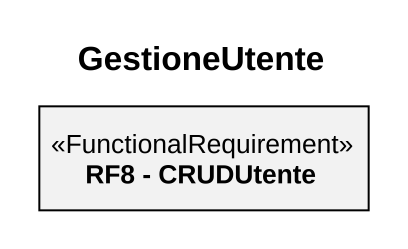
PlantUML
@startuml
title GestioneUtente
hide circle
hide empty members
class "RF8 - CRUDUtente" as RF8_CRUDUtente <<FunctionalRequirement>>
@enduml
